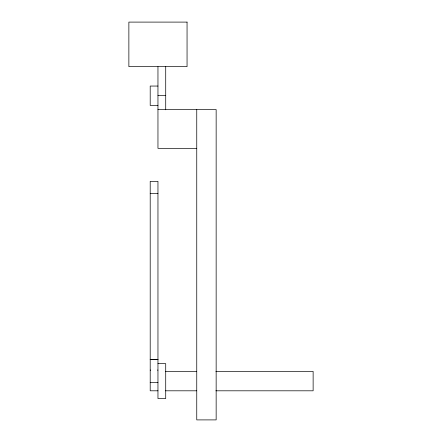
<?xml version="1.0" encoding="UTF-8"?>
<svg xmlns="http://www.w3.org/2000/svg" width="442" height="442" viewBox="0 0 442 442"><rect width="100%" height="100%" fill="white"/><g stroke="black" fill="none" stroke-linecap="round" stroke-linejoin="round"><path stroke-width="0.66" d="M157.96 86.052L150.203 86.052L150.203 105.445L157.96 105.445M157.96 95.555L165.717 95.555M157.96 109.561L216.149 109.561L216.149 419.9L196.751 419.9L196.751 109.561M196.751 148.352L157.96 148.352L157.96 66.654M150.203 193.441L157.96 193.441M150.203 359.385L157.96 359.385M150.203 359.567L157.96 359.567M157.96 363.65L165.717 363.65L165.717 398.562L157.96 398.562L157.96 181.353L150.203 181.353L150.203 390.805L157.96 390.805M150.203 370.109L150.689 370.109M157.474 370.109L157.96 370.109M165.546 371.407L196.579 371.407M215.889 371.407L313.129 371.407L313.129 390.805L215.889 390.805M150.203 382.385L157.96 382.385M165.546 390.805L196.579 390.805M165.717 66.654L165.717 109.787M187.054 22.1L128.871 22.1L128.871 66.654L187.054 66.654L187.054 22.1"/></g></svg>
